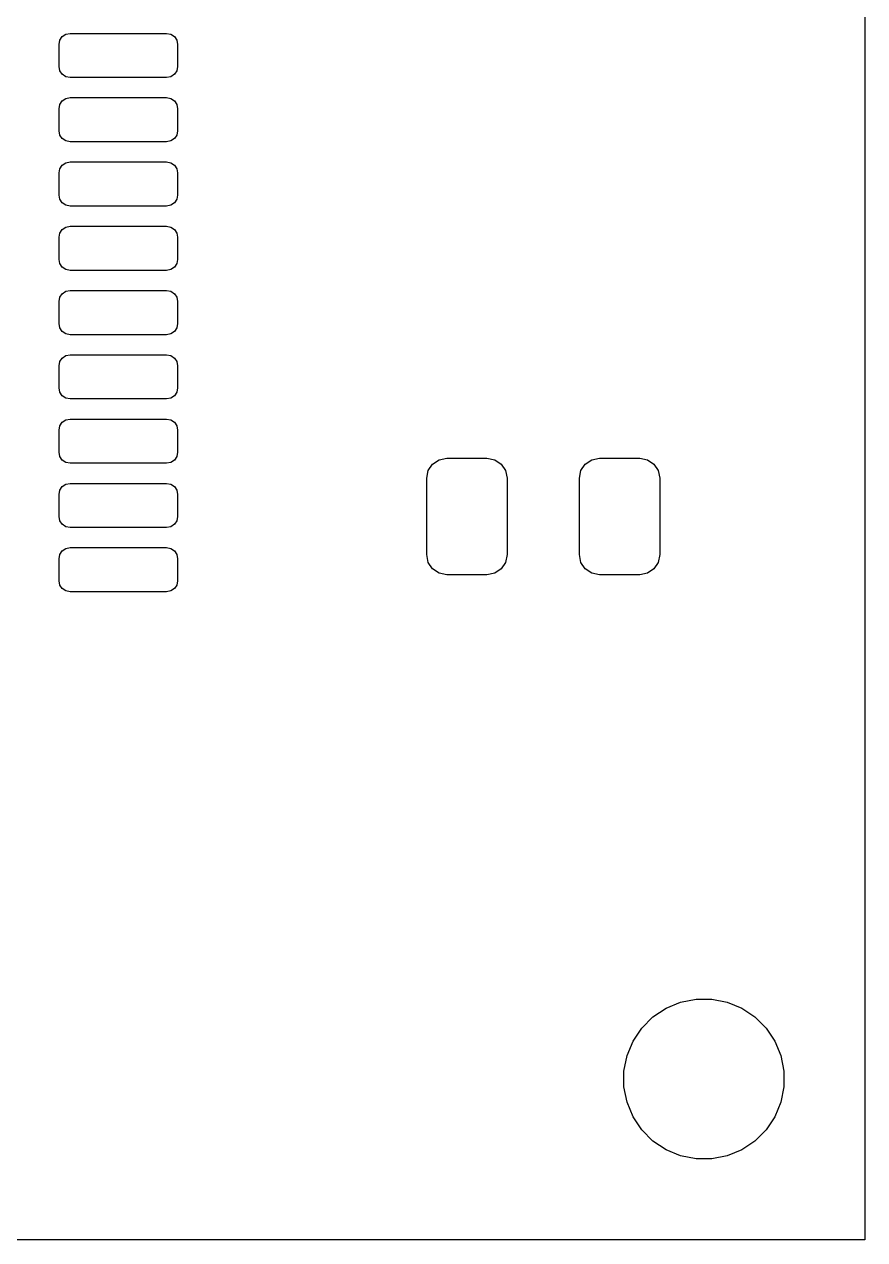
# Model space of a CAD drawing. Extents: x 0 to 42.5, y 0 to 25.
# Drawn here: x 32.04 to 42.5, y 0 to 15.12 of the extents above; entities that cross this region are included whole.
import ezdxf

# ---------------------------------------------------------------- set-up
doc = ezdxf.new("R2010")
doc.units = 0
doc.layers.add('BLACK', color=7, linetype='CONTINUOUS')
doc.layers.add('WHITE', color=7, linetype='CONTINUOUS')

msp = doc.modelspace()

# ---------------------------------------------------------------- linework, layer by layer
at = {"layer": 'BLACK', "linetype": 'CONTINUOUS'}
for p, q in [((32.515273, 14.972227), (32.559881, 15.002033)), ((32.559881, 15.002033), (32.6125, 15.0125)), ((32.6125, 15.0125), (33.8125, 15.0125)), ((33.8125, 15.0125), (33.865119, 15.002033)), ((33.865119, 15.002033), (33.909727, 14.972227)), ((32.475, 14.875), (32.485467, 14.927619)), ((32.475, 14.6), (32.475, 14.875)), ((32.485467, 14.927619), (32.515273, 14.972227)), ((33.909727, 14.972227), (33.939533, 14.927619)), ((33.939533, 14.927619), (33.95, 14.875)), ((33.95, 14.875), (33.95, 14.6)), ((32.485467, 14.547381), (32.475, 14.6)), ((32.515273, 14.502773), (32.485467, 14.547381)), ((33.939533, 14.547381), (33.909727, 14.502773)), ((33.95, 14.6), (33.939533, 14.547381)), ((32.559881, 14.472967), (32.515273, 14.502773)), ((32.6125, 14.4625), (32.559881, 14.472967)), ((33.8125, 14.4625), (32.6125, 14.4625)), ((33.865119, 14.472967), (33.8125, 14.4625)), ((33.909727, 14.502773), (33.865119, 14.472967)), ((32.475, 14.075), (32.485467, 14.127619)), ((32.475, 13.8), (32.475, 14.075)), ((32.485467, 14.127619), (32.515273, 14.172227)), ((32.515273, 14.172227), (32.559881, 14.202033)), ((32.559881, 14.202033), (32.6125, 14.2125)), ((32.6125, 14.2125), (33.8125, 14.2125)), ((33.8125, 14.2125), (33.865119, 14.202033)), ((33.865119, 14.202033), (33.909727, 14.172227)), ((33.909727, 14.172227), (33.939533, 14.127619)), ((33.939533, 14.127619), (33.95, 14.075)), ((33.95, 14.075), (33.95, 13.8)), ((32.485467, 13.747381), (32.475, 13.8)), ((33.95, 13.8), (33.939533, 13.747381)), ((32.515273, 13.702773), (32.485467, 13.747381)), ((32.559881, 13.672967), (32.515273, 13.702773)), ((32.6125, 13.6625), (32.559881, 13.672967)), ((33.8125, 13.6625), (32.6125, 13.6625)), ((33.865119, 13.672967), (33.8125, 13.6625)), ((33.909727, 13.702773), (33.865119, 13.672967)), ((33.939533, 13.747381), (33.909727, 13.702773)), ((32.475, 13.275), (32.485467, 13.327619)), ((32.485467, 13.327619), (32.515273, 13.372227)), ((32.515273, 13.372227), (32.559881, 13.402033)), ((32.559881, 13.402033), (32.6125, 13.4125)), ((32.6125, 13.4125), (33.8125, 13.4125)), ((33.8125, 13.4125), (33.865119, 13.402033)), ((33.865119, 13.402033), (33.909727, 13.372227)), ((33.909727, 13.372227), (33.939533, 13.327619)), ((33.939533, 13.327619), (33.95, 13.275)), ((32.475, 13), (32.475, 13.275)), ((33.95, 13.275), (33.95, 13)), ((32.485467, 12.947381), (32.475, 13)), ((32.515273, 12.902773), (32.485467, 12.947381)), ((32.559881, 12.872967), (32.515273, 12.902773)), ((32.6125, 12.8625), (32.559881, 12.872967)), ((33.8125, 12.8625), (32.6125, 12.8625)), ((33.865119, 12.872967), (33.8125, 12.8625)), ((33.909727, 12.902773), (33.865119, 12.872967)), ((33.939533, 12.947381), (33.909727, 12.902773)), ((33.95, 13), (33.939533, 12.947381)), ((32.485467, 12.527619), (32.515273, 12.572227)), ((32.515273, 12.572227), (32.559881, 12.602033)), ((32.559881, 12.602033), (32.6125, 12.6125)), ((32.6125, 12.6125), (33.8125, 12.6125)), ((33.8125, 12.6125), (33.865119, 12.602033)), ((33.865119, 12.602033), (33.909727, 12.572227)), ((33.909727, 12.572227), (33.939533, 12.527619)), ((32.475, 12.475), (32.485467, 12.527619)), ((32.475, 12.2), (32.475, 12.475)), ((33.939533, 12.527619), (33.95, 12.475)), ((33.95, 12.475), (33.95, 12.2)), ((32.485467, 12.147381), (32.475, 12.2)), ((32.515273, 12.102773), (32.485467, 12.147381)), ((32.559881, 12.072967), (32.515273, 12.102773)), ((33.909727, 12.102773), (33.865119, 12.072967)), ((33.939533, 12.147381), (33.909727, 12.102773)), ((33.95, 12.2), (33.939533, 12.147381)), ((32.6125, 12.0625), (32.559881, 12.072967)), ((33.8125, 12.0625), (32.6125, 12.0625)), ((33.865119, 12.072967), (33.8125, 12.0625)), ((32.515273, 11.772227), (32.559881, 11.802033)), ((32.559881, 11.802033), (32.6125, 11.8125)), ((32.6125, 11.8125), (33.8125, 11.8125)), ((33.8125, 11.8125), (33.865119, 11.802033)), ((33.865119, 11.802033), (33.909727, 11.772227)), ((32.475, 11.675), (32.485467, 11.727619)), ((32.475, 11.4), (32.475, 11.675)), ((32.485467, 11.727619), (32.515273, 11.772227)), ((33.909727, 11.772227), (33.939533, 11.727619)), ((33.939533, 11.727619), (33.95, 11.675)), ((33.95, 11.675), (33.95, 11.4)), ((32.485467, 11.347381), (32.475, 11.4)), ((32.515273, 11.302773), (32.485467, 11.347381)), ((33.939533, 11.347381), (33.909727, 11.302773)), ((33.95, 11.4), (33.939533, 11.347381)), ((32.559881, 11.272967), (32.515273, 11.302773)), ((32.6125, 11.2625), (32.559881, 11.272967)), ((33.8125, 11.2625), (32.6125, 11.2625)), ((33.865119, 11.272967), (33.8125, 11.2625)), ((33.909727, 11.302773), (33.865119, 11.272967)), ((32.475, 10.875), (32.485467, 10.927619)), ((32.485467, 10.927619), (32.515273, 10.972227)), ((32.515273, 10.972227), (32.559881, 11.002033)), ((32.559881, 11.002033), (32.6125, 11.0125)), ((32.6125, 11.0125), (33.8125, 11.0125)), ((33.8125, 11.0125), (33.865119, 11.002033)), ((33.865119, 11.002033), (33.909727, 10.972227)), ((33.909727, 10.972227), (33.939533, 10.927619)), ((33.939533, 10.927619), (33.95, 10.875)), ((32.475, 10.6), (32.475, 10.875)), ((33.95, 10.875), (33.95, 10.6)), ((32.485467, 10.547381), (32.475, 10.6)), ((33.95, 10.6), (33.939533, 10.547381)), ((32.515273, 10.502773), (32.485467, 10.547381)), ((32.559881, 10.472967), (32.515273, 10.502773)), ((32.6125, 10.4625), (32.559881, 10.472967)), ((33.8125, 10.4625), (32.6125, 10.4625)), ((33.865119, 10.472967), (33.8125, 10.4625)), ((33.909727, 10.502773), (33.865119, 10.472967)), ((33.939533, 10.547381), (33.909727, 10.502773)), ((32.485467, 10.127619), (32.515273, 10.172227)), ((32.515273, 10.172227), (32.559881, 10.202033)), ((32.559881, 10.202033), (32.6125, 10.2125)), ((32.6125, 10.2125), (33.8125, 10.2125)), ((33.8125, 10.2125), (33.865119, 10.202033)), ((33.865119, 10.202033), (33.909727, 10.172227)), ((33.909727, 10.172227), (33.939533, 10.127619)), ((32.475, 10.075), (32.485467, 10.127619)), ((32.475, 9.8), (32.475, 10.075)), ((33.939533, 10.127619), (33.95, 10.075)), ((33.95, 10.075), (33.95, 9.8)), ((32.485467, 9.747381), (32.475, 9.8)), ((32.515273, 9.702773), (32.485467, 9.747381)), ((32.559881, 9.672967), (32.515273, 9.702773)), ((33.909727, 9.702773), (33.865119, 9.672967)), ((33.939533, 9.747381), (33.909727, 9.702773)), ((33.95, 9.8), (33.939533, 9.747381)), ((37.123223, 9.651777), (37.204329, 9.70597)), ((37.204329, 9.70597), (37.3, 9.725)), ((37.3, 9.725), (37.8, 9.725)), ((37.8, 9.725), (37.895671, 9.70597)), ((37.895671, 9.70597), (37.976777, 9.651777)), ((39.023223, 9.651777), (39.104329, 9.70597)), ((39.104329, 9.70597), (39.2, 9.725)), ((39.2, 9.725), (39.7, 9.725)), ((39.7, 9.725), (39.795671, 9.70597)), ((39.795671, 9.70597), (39.876777, 9.651777)), ((32.6125, 9.6625), (32.559881, 9.672967)), ((33.8125, 9.6625), (32.6125, 9.6625)), ((33.865119, 9.672967), (33.8125, 9.6625)), ((37.05, 9.475), (37.06903, 9.570671)), ((37.06903, 9.570671), (37.123223, 9.651777)), ((37.976777, 9.651777), (38.03097, 9.570671)), ((38.03097, 9.570671), (38.05, 9.475)), ((38.95, 9.475), (38.96903, 9.570671)), ((38.96903, 9.570671), (39.023223, 9.651777)), ((39.876777, 9.651777), (39.93097, 9.570671)), ((39.93097, 9.570671), (39.95, 9.475)), ((32.515273, 9.372227), (32.559881, 9.402033)), ((32.559881, 9.402033), (32.6125, 9.4125)), ((32.6125, 9.4125), (33.8125, 9.4125)), ((33.8125, 9.4125), (33.865119, 9.402033)), ((33.865119, 9.402033), (33.909727, 9.372227)), ((37.05, 8.525), (37.05, 9.475)), ((38.05, 9.475), (38.05, 8.525)), ((38.95, 8.525), (38.95, 9.475)), ((39.95, 9.475), (39.95, 8.525)), ((32.475, 9.275), (32.485467, 9.327619)), ((32.475, 9), (32.475, 9.275)), ((32.485467, 9.327619), (32.515273, 9.372227)), ((33.909727, 9.372227), (33.939533, 9.327619)), ((33.939533, 9.327619), (33.95, 9.275)), ((33.95, 9.275), (33.95, 9)), ((32.485467, 8.947381), (32.475, 9)), ((32.515273, 8.902773), (32.485467, 8.947381)), ((33.939533, 8.947381), (33.909727, 8.902773)), ((33.95, 9), (33.939533, 8.947381)), ((32.559881, 8.872967), (32.515273, 8.902773)), ((32.6125, 8.8625), (32.559881, 8.872967)), ((33.8125, 8.8625), (32.6125, 8.8625)), ((33.865119, 8.872967), (33.8125, 8.8625)), ((33.909727, 8.902773), (33.865119, 8.872967)), ((32.475, 8.475), (32.485467, 8.527619)), ((32.475, 8.2), (32.475, 8.475)), ((32.485467, 8.527619), (32.515273, 8.572227)), ((32.515273, 8.572227), (32.559881, 8.602033)), ((32.559881, 8.602033), (32.6125, 8.6125)), ((32.6125, 8.6125), (33.8125, 8.6125)), ((33.8125, 8.6125), (33.865119, 8.602033)), ((33.865119, 8.602033), (33.909727, 8.572227)), ((33.909727, 8.572227), (33.939533, 8.527619)), ((33.939533, 8.527619), (33.95, 8.475)), ((33.95, 8.475), (33.95, 8.2)), ((37.06903, 8.429329), (37.05, 8.525)), ((38.05, 8.525), (38.03097, 8.429329)), ((38.96903, 8.429329), (38.95, 8.525)), ((39.95, 8.525), (39.93097, 8.429329)), ((37.123223, 8.348223), (37.06903, 8.429329)), ((37.204329, 8.29403), (37.123223, 8.348223)), ((37.976777, 8.348223), (37.895671, 8.29403)), ((38.03097, 8.429329), (37.976777, 8.348223)), ((39.023223, 8.348223), (38.96903, 8.429329)), ((39.104329, 8.29403), (39.023223, 8.348223)), ((39.876777, 8.348223), (39.795671, 8.29403)), ((39.93097, 8.429329), (39.876777, 8.348223)), ((32.485467, 8.147381), (32.475, 8.2)), ((33.95, 8.2), (33.939533, 8.147381)), ((37.3, 8.275), (37.204329, 8.29403)), ((37.8, 8.275), (37.3, 8.275)), ((37.895671, 8.29403), (37.8, 8.275)), ((39.2, 8.275), (39.104329, 8.29403)), ((39.7, 8.275), (39.2, 8.275)), ((39.795671, 8.29403), (39.7, 8.275)), ((32.515273, 8.102773), (32.485467, 8.147381)), ((32.559881, 8.072967), (32.515273, 8.102773)), ((32.6125, 8.0625), (32.559881, 8.072967)), ((33.8125, 8.0625), (32.6125, 8.0625)), ((33.865119, 8.072967), (33.8125, 8.0625)), ((33.909727, 8.102773), (33.865119, 8.072967)), ((33.939533, 8.147381), (33.909727, 8.102773)), ((39.865607, 2.77301), (40.028603, 2.881921)), ((40.028603, 2.881921), (40.209715, 2.95694)), ((40.209715, 2.95694), (40.401983, 2.995185)), ((40.401983, 2.995185), (40.598017, 2.995185)), ((40.598017, 2.995185), (40.790285, 2.95694)), ((40.790285, 2.95694), (40.971397, 2.881921)), ((40.971397, 2.881921), (41.134393, 2.77301)), ((39.72699, 2.634393), (39.865607, 2.77301)), ((41.134393, 2.77301), (41.27301, 2.634393)), ((39.618079, 2.471397), (39.72699, 2.634393)), ((41.27301, 2.634393), (41.381921, 2.471397)), ((39.54306, 2.290285), (39.618079, 2.471397)), ((41.381921, 2.471397), (41.45694, 2.290285)), ((39.504815, 2.098017), (39.54306, 2.290285)), ((41.45694, 2.290285), (41.495185, 2.098017)), ((39.504815, 1.901983), (39.504815, 2.098017)), ((41.495185, 2.098017), (41.495185, 1.901983)), ((39.54306, 1.709715), (39.504815, 1.901983)), ((41.495185, 1.901983), (41.45694, 1.709715)), ((39.618079, 1.528603), (39.54306, 1.709715)), ((41.45694, 1.709715), (41.381921, 1.528603)), ((39.72699, 1.365607), (39.618079, 1.528603)), ((41.381921, 1.528603), (41.27301, 1.365607)), ((39.865607, 1.22699), (39.72699, 1.365607)), ((41.27301, 1.365607), (41.134393, 1.22699)), ((40.028603, 1.118079), (39.865607, 1.22699)), ((41.134393, 1.22699), (40.971397, 1.118079)), ((40.209715, 1.04306), (40.028603, 1.118079)), ((40.971397, 1.118079), (40.790285, 1.04306)), ((40.401983, 1.004815), (40.209715, 1.04306)), ((40.598017, 1.004815), (40.401983, 1.004815)), ((40.790285, 1.04306), (40.598017, 1.004815))]:
    msp.add_line(p, q, dxfattribs=at)
at = {"layer": 'WHITE', "linetype": 'CONTINUOUS'}
for p, q in [((42.5, 25), (42.5, 0)), ((42.5, 0), (0, 0))]:
    msp.add_line(p, q, dxfattribs=at)

doc.saveas('drawing.dxf')
